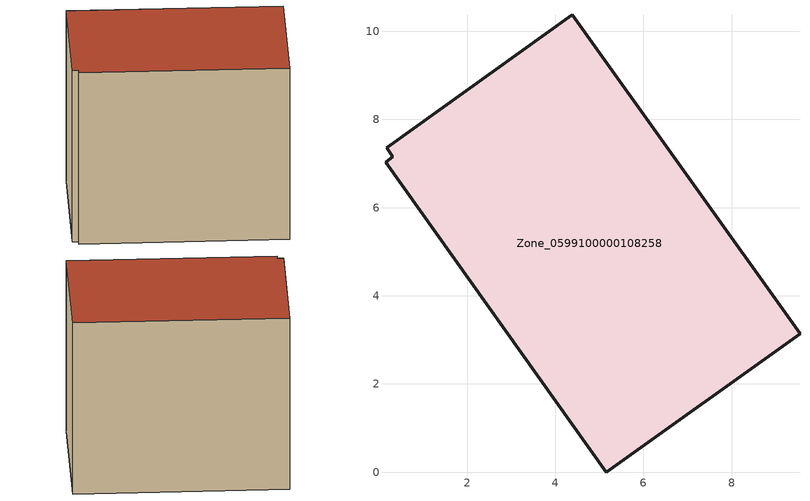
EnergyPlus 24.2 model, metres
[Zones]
Zone_0599100000108258
 floor ground (C_G): 5.16,0 0.15,7.03 0.32,7.15 0.17,7.36 4.39,10.37 9.55,3.14 z0
 wall outside (C_F): 5.16,0 9.55,3.14 4.39,10.37 0.17,7.36 0.32,7.15 0.15,7.03 5.16,0 z0:7.94
 roof outside (C_R): 0.15,7.03 5.16,0 9.55,3.14 4.39,10.37 0.17,7.36 0.32,7.15 z7.94
[BUILDING]
Pand.0599100000108258: North Axis=0; Terrain=City; Loads Convergence Tolerance Value=0.04; Temperature Convergence Tolerance Value=0.4; Solar Distribution=FullExterior; Maximum Number of Warmup Days=25; Minimum Number of Warmup Days=1
[Site:Location]
Rotterdam.The.Hague.AP_ZH_NLD Design_Conditions: Latitude=51.96; Longitude=4.45; Time Zone=1; Elevation=-4.5
[SITE:GROUNDTEMPERATURE:BUILDINGSURFACE]
18, 18, 18, 18, 18, 18, 18, 18, 18, 18, 18, 18
[MATERIAL] Thermal Absorptance=0.9; Solar Absorptance=0.7; Visible Absorptance=0.7
Name | Roughness | Thickness | Conductivity | Density | Specific Heat
G.TI.1975-1991 | MediumSmooth | 0.15 | 0.288461 | 540 | 1210
F.TI.1975-1991 | Rough | 0.3 | 0.230769 | 1920 | 840
R.TI.1975-1991 | MediumRough | 0.2 | 0.153846 | 1500 | 1000
[CONSTRUCTION]
C_G: G.TI.1975-1991
C_F: F.TI.1975-1991
C_R: R.TI.1975-1991
[ZONE]
Zone_0599100000108258: Type=1; Multiplier=1; Ceiling Height=Autocalculate; Volume=Autocalculate; Floor Area=autocalculate; Part of Total Floor Area=Yes
[ZONEINFILTRATION:DESIGNFLOWRATE]
Infil_Zone_0599100000108258: Zone or ZoneList or Space or SpaceList=Zone_0599100000108258; Schedule=AlwaysOn; Design Flow Rate Calculation Method=Flow/Area; Flow Rate per Floor Area=0.003; Constant Term Coefficient=1; Temperature Term Coefficient=0; Velocity Term Coefficient=0; Velocity Squared Term Coefficient=0
[HVACTEMPLATE:ZONE:IDEALLOADSAIRSYSTEM]
Zone_0599100000108258: Maximum Heating Supply Air Temperature=50; Minimum Cooling Supply Air Temperature=13; Maximum Heating Supply Air Humidity Ratio=0.0156; Minimum Cooling Supply Air Humidity Ratio=0.0077; Heating Limit=NoLimit; Cooling Limit=NoLimit; Dehumidification Control Type=ConstantSensibleHeatRatio; Cooling Sensible Heat Ratio=0.7; Dehumidification Setpoint=60; Humidification Control Type=None; Humidification Setpoint=30; Outdoor Air Method=None; Outdoor Air Flow Rate per Person=0.00944; Outdoor Air Flow Rate per Zone Floor Area=0; Outdoor Air Flow Rate per Zone=0; Demand Controlled Ventilation Type=None; Outdoor Air Economizer Type=NoEconomizer; Heat Recovery Type=None; Sensible Heat Recovery Effectiveness=0.7; Latent Heat Recovery Effectiveness=0.65
[ZONECONTROL:THERMOSTAT]
ThermostatControl_Zone_0599100000108258: Zone or ZoneList=Zone_0599100000108258; Control Type Schedule=DualSetpointControlType; Control 1=Thermostat_Zone_0599100000108258; Temperature Difference Between Cutout And Setpoint=0
[THERMOSTATSETPOINT:DUALSETPOINT]
Thermostat_Zone_0599100000108258: Heating Setpoint Temperature Schedule=HeatingSetpoint_Zone_0599100000108258; Cooling Setpoint Temperature Schedule=CoolingSetpoint_Zone_0599100000108258
[SCHEDULE:COMPACT]
HeatingSetpoint_Zone_0599100000108258: Through: 12/31, For: AllDays, Until: 24:00, 21
CoolingSetpoint_Zone_0599100000108258: Through: 12/31, For: AllDays, Until: 24:00, 24
DualSetpointControlType: Through: 12/31, For: AllDays, Until: 24:00, 4
AlwaysOn: Through: 12/31, For: AllDays, Until: 24:00, 1
